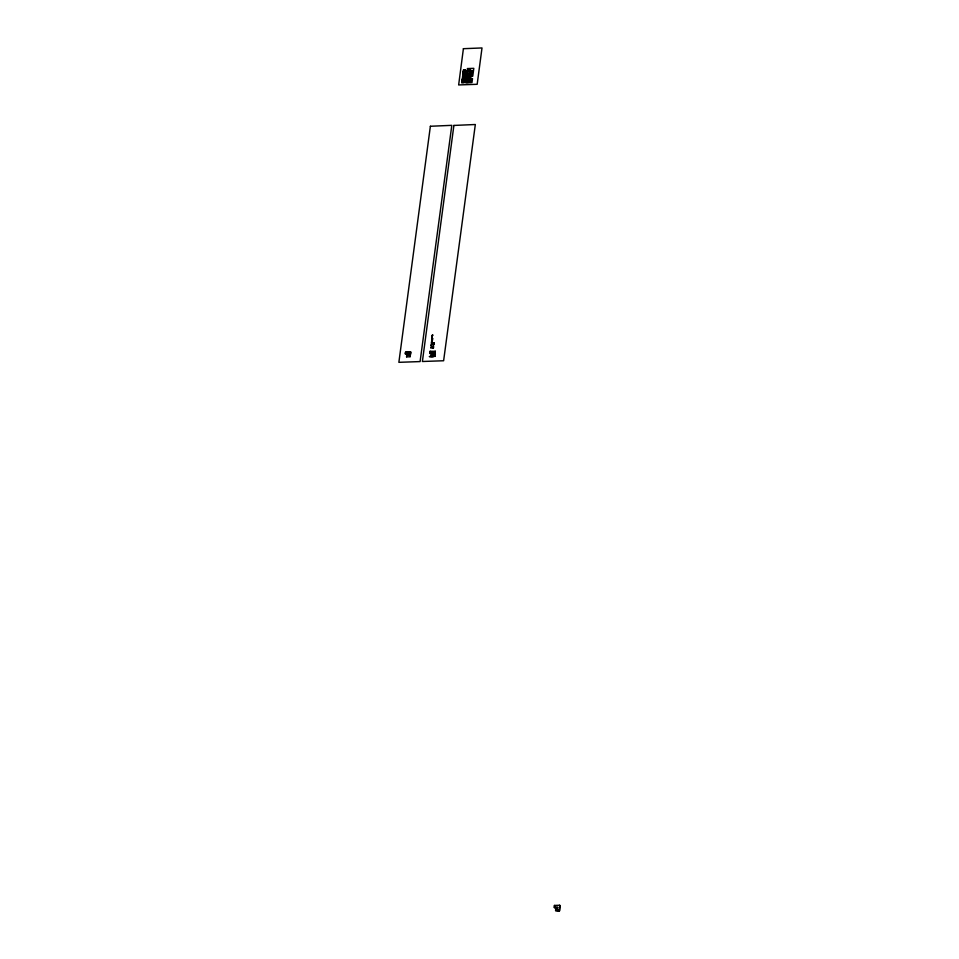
<?xml version="1.0" encoding="UTF-8"?>
<svg xmlns="http://www.w3.org/2000/svg" width="959" height="959" viewBox="0 0 959 959"><rect width="100%" height="100%" fill="white"/><g stroke="black" fill="none" stroke-linecap="round" stroke-linejoin="round"><path stroke-width="1.44" d="M470.605 69.144L468.939 69.3M464.875 71.278L465.103 70.163M463.089 74.155L463.856 73.927M463.197 73.543L463.796 73.711L463.161 73.675M468.603 69.24L467.896 68.916L468.651 68.832M431.802 352.516L431.826 351.845L431.586 353.248M431.79 352.157L432.185 352.792L431.778 352.277M469.466 81.143L468.831 80.82M463.245 72.668L463.844 73.076L463.7 71.997M463.832 72.416L463.461 71.997M431.502 342.687L432.197 342.795M406.664 356.784L406.856 355.321L406.532 356.892L410.116 356.772L410.764 351.965L405.513 352.157L405.285 353.859L408.666 353.739M407.036 353.691L407.299 352.193M408.378 353.236L410.608 353.08M408.57 355.262L408.798 353.631M408.738 353.176L408.99 352.133M408.678 354.506L409.913 353.595L405.417 353.751L405.621 352.253L410.632 352.073L410.14 356.556M463.449 70.067L462.873 74.37L464.899 74.299L465.475 69.995L463.449 70.067L465.391 70.091M462.466 78.998L461.962 81.959L463.365 82.03L463.868 78.854M462.67 80.34L462.646 79.429M462.682 82.054L463.113 78.878M463.868 75.246L462.789 76.936L463.533 75.174M463.293 81.731L463.389 80.928M463.161 80.676L463.377 79.657M464.036 75.246L464.048 76.6M464.54 71.601L464.743 70.103M464.264 75.15L463.473 77.223L463.748 75.162L465.774 75.102L465.547 76.804L463.557 76.852M464.42 73.435L463.065 73.268M464.851 70.103L465.019 72.452M464.12 76.852L464.36 75.15M464.444 74.239L464.108 73.579M464.192 78.938L464.288 79.561M464.552 78.83L464.192 81.503L463.521 81.527M465.954 74.251L466.098 73.124M466.745 75.869L466.865 74.958L467.836 74.922L467.716 75.845L466.829 75.593M466.925 74.586L467.045 73.663L468.004 73.639L467.884 74.55L466.925 74.586L467.872 74.526M431.97 335.446L431.874 336.153L432.677 335.614M466.158 79.07L466.829 77.739L466.542 78.962M467.369 71.685L467.477 70.918L468.34 71.242M430.076 351.246L429.776 353.463L434.247 353.236L433.971 354.075L433.108 353.703M432.125 336.165L432.473 335.099L432.101 335.83M430.159 351.857L429.908 353.356L434.331 353.164L433.552 354.087M430.195 351.234L435.146 351.474M430.915 345.911L431.802 345.731L430.939 345.755M431.13 344.317L432.018 344.125L431.154 344.161M431.49 341.704L432.353 341.668L431.634 341.212M431.982 338.551L432.701 339.114M432.197 336.765L432.113 337.796M467.009 77.739L466.362 82.522L468.16 82.462L468.951 77.667M431.982 339.126L432.305 338.539M432.125 337.832L432.281 336.765M466.685 81.575L468.088 81.995M467.081 80.328L468.4 79.657L467.045 80.352L468.316 80.268M430.327 352.984L430.339 352.361M432.125 339.81L431.646 340.457L432.533 340.349M432.833 334.895L432.389 335.494M467.369 78.182L468.603 78.135L467.321 78.59M432.185 340.421L432.269 339.798M432.353 339.15L432.521 338.539M468.555 75.126L468.46 75.833L469.958 75.078L468.555 75.126L469.862 75.461M469.251 70.942L470.306 70.175L470.21 70.918L469.251 70.942L470.258 70.223L469.323 70.582M431.023 356.496L431.25 354.818L433.42 355.07L433.6 353.823M431.346 354.926L431.142 356.388L432.209 356.257M468.028 82.402L468.232 80.964M468.268 80.688L468.663 77.727M431.778 352.828L435.098 352.684M432.545 346.714L433.3 347.542L432.485 347.626L433.288 347.649M432.965 344.461L433.6 344.725C433.684 339.786 435.242 345.995 432.845 344.533L432.917 343.969M433.252 347.386L432.773 346.535M433.132 343.802L433.624 344.641M468.939 79.285L469.131 77.787L469.886 77.763L469.706 79.261L468.939 79.285L469.131 77.787M469.862 81.887L468.747 81.395L470.066 80.772L468.543 80.82M468.963 79.261L469.299 77.787L469.754 78.902M433.204 347.566L433.324 345.995M469.395 78.926L469.862 77.943M432.605 352.828L433.288 352.037M433.264 347.853L433.468 346.307M433.672 344.796L433.959 342.723M469.454 79.681C470.833 76.516 467.8 78.938 470.054 78.842M432.569 354.938L431.37 355.369M469.874 78.914L470.15 78.063L470.018 78.95L469.071 78.926M433.156 353.344L432.845 355.321L433.276 353.236M433.18 352.756L433.372 351.737M471.157 71.877L471.313 70.726M433.348 352.756L433.48 351.737M470.569 77.607L470.258 79.897L468.639 79.957M471.181 71.877L471.337 70.714M433.096 356.94L429.296 356.556L435.302 356.352M433.768 356.257L433.768 355.669M434.283 355.034L434.367 354.422M434.451 356.28L435.086 351.725M434.607 356.376L435.314 351.054M554.218 907.154L554.446 905.44L559.684 905.26L560.128 906.123L559.481 910.93L555.908 911.05L555.681 908.509L557.383 908.449L557.575 907.034L554.218 907.154L554.662 908.005L558.018 907.897M559.481 910.93L559.684 905.26M464.156 80.616L463.677 80.88M469.119 79.106L469.083 78.147L470.342 78.123M432.509 339.162L432.593 338.539M469.49 78.314L469.706 79.261M469.562 77.775L469.383 79.094M469.299 77.787L470.15 78.075M469.718 77.775L469.119 78.566M469.359 79.273L469.838 78.123M463.029 80.94L462.897 81.899M434.751 352.265L433.468 352.241M472.463 71.014L471.301 71.038M468.687 81.863L469.91 81.827M470.126 71.254L469.167 71.937L470.174 71.218L470.078 71.949L469.179 71.613M468.376 79.861L467.141 79.909M470.905 73.232L472.104 73.987L470.761 74.071L472.212 73.184L470.845 73.663M470.581 75.641L471.996 74.802L470.665 74.814L471.888 75.593L470.581 75.641L471.912 75.617M468.651 74.754L470.042 74.095L468.687 74.107L468.591 74.802L470.006 74.37M468.507 75.785L469.826 75.737M469.91 75.126L468.591 75.174M468.34 71.302L467.345 71.733M471.936 75.222L470.605 75.449L471.888 75.593M464.564 70.774L463.425 70.822L464.552 70.906M467.393 71.302L468.364 71.266M463.293 71.649L465.187 71.577M463.305 71.817L464.276 71.697L463.916 74.287L464.671 74.263L464.719 72.428M471.229 71.577L472.415 71.517M463.173 72.548L465.055 72.524M470.881 73.208L472.248 73.148M470.821 73.639L472.188 73.579M467.944 73.963L467.081 73.711M470.797 74.023L472.104 73.987M468.663 74.454L470.03 74.394M464.384 75.629L465.547 75.545M466.805 75.569L467.74 75.521M468.519 75.485L469.898 75.425M464.276 76.468L465.439 76.372M469.059 78.326L470.318 78.302M469.035 78.566L470.294 78.482M462.454 79.381L462.118 81.863M468.711 79.717L469.898 79.657M462.837 80.904L463.533 80.748M468.483 80.724L470.198 80.664M468.304 82.054L470.018 81.995M431.346 342.699L432.221 342.663M433.42 346.307L433.552 347.841L432.461 347.877M430.004 351.761L435.254 351.569M430.112 352.193L431.262 352.145L431.154 352.972L430.004 353.032M410.356 354.123L410.296 354.566M434.799 353.727L435.386 354.087L434.739 354.171M408.57 355.082L406.748 355.321M431.214 355.034L433.42 355.07M555.465 910.187L559.037 910.067M433.216 353.727L434.187 353.691M432.593 347.206L433.24 347.47M557.718 910.115L558.162 910.966M554.446 905.44L554.889 906.303M463.892 72.668A1.834 1.51 -27.3 0 1 463.269 72.692M463.401 48.693L458.654 84.943L477.174 84.296L482.005 47.95L463.401 48.693M430.375 126.264L398.872 362.322L420.102 361.579L451.809 125.341L430.375 126.264M453.895 125.437L422.392 361.495L443.621 360.752L475.328 124.514L453.895 125.437M462.298 78.83L461.758 82.894L464.096 82.81L464.647 78.746L462.298 78.83M462.813 75.066L462.442 77.751L465.654 77.631L466.014 74.958L462.813 75.066M463.197 78.926L462.945 80.688L463.197 78.938M466.266 77.655L465.571 82.75L470.042 82.594L470.725 77.499L466.266 77.655M467.489 68.557L466.434 76.384L472.751 76.157L473.806 68.341L467.489 68.557M467.477 70.582L467.285 72.021L468.292 71.985L468.483 70.546L467.477 70.582M430.675 347.697L431.55 347.661L430.675 347.697M431.574 355.585L432.173 356.029L431.574 355.585M470.965 70.738L470.785 71.913L472.367 71.853L472.535 70.654L470.941 70.714M470.677 74.55L470.497 75.941L471.888 75.893L472.08 74.49L470.677 74.55M470.893 72.932L470.713 74.334L472.104 74.275L472.296 72.884L470.893 72.932M471.073 78.674L470.545 82.57L471.984 82.522L472.511 78.614L471.073 78.674M467.692 69.683L468.699 69.647L467.692 69.683M464.084 72.261L463.221 72.285L464.072 72.273"/></g></svg>
